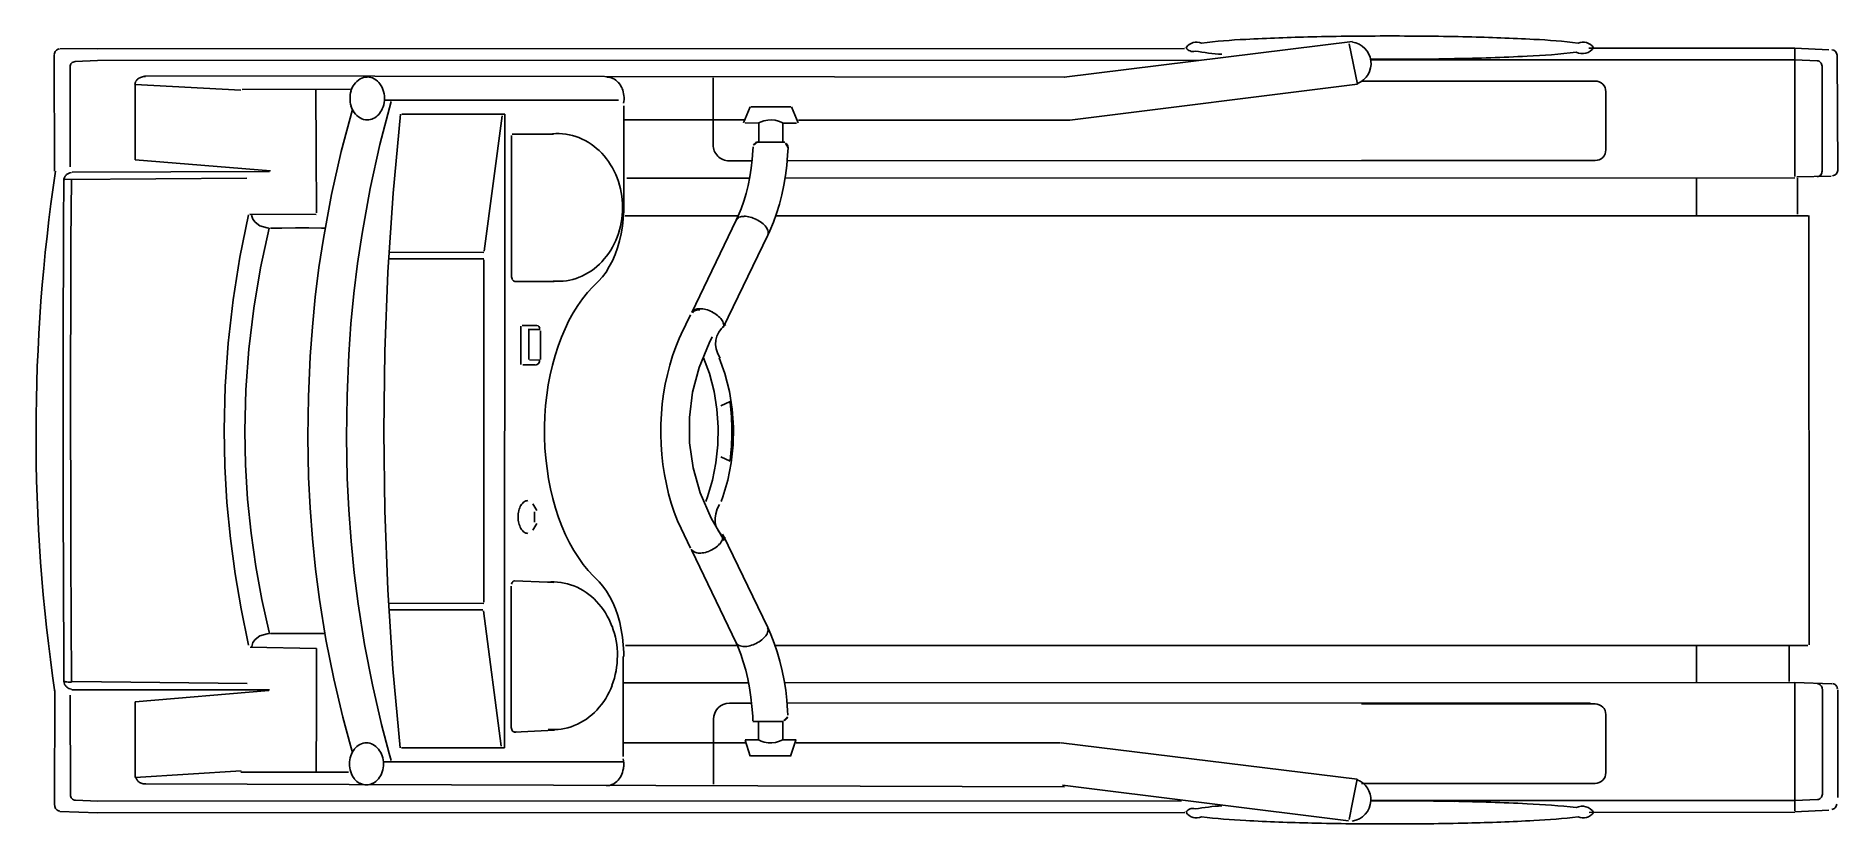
# Model space of a CAD drawing. Header units: millimetres. Extents: x 1380.24 to 1381.91, y 2715.53 to 2716.27.
import ezdxf

# ---------------------------------------------------------------- set-up
doc = ezdxf.new("R2010")
doc.units = ezdxf.units.MM
doc.header["$LTSCALE"] = 10
doc.layers.add('Equipam_fitness', color=1, linetype='Continuous')

msp = doc.modelspace()

# ---------------------------------------------------------------- linework, layer by layer
at = {"layer": 'Equipam_fitness'}
for p, q in [((1380.2541, 2716.2499), (1380.2544, 2716.1412)), ((1381.3059, 2716.2556), (1380.2594, 2716.2552)), ((1381.3062, 2716.2555), (1380.2944, 2716.2551)), ((1381.4626, 2716.262), (1381.1944, 2716.2286)), ((1381.4597, 2716.2599), (1381.4674, 2716.2223)), ((1381.8744, 2716.2558), (1381.6828, 2716.2558)), ((1381.8744, 2716.1361), (1381.8744, 2716.2561)), ((1381.8744, 2716.2558), (1381.9062, 2716.2542)), ((1381.9138, 2716.2493), (1381.9144, 2716.1419)), ((1380.2689, 2716.2384), (1380.2689, 2716.1454)), ((1380.2944, 2716.2443), (1380.2735, 2716.2434)), ((1381.3215, 2716.2447), (1380.2944, 2716.2443)), ((1381.1947, 2716.2286), (1380.3385, 2716.2299)), ((1381.8744, 2716.2449), (1381.4798, 2716.2448)), ((1381.8744, 2716.2449), (1381.8953, 2716.244)), ((1381.8998, 2716.2391), (1381.8999, 2716.1411)), ((1380.3294, 2716.1517), (1380.3294, 2716.222)), ((1380.3294, 2716.222), (1380.4279, 2716.2168)), ((1380.4291, 2716.2174), (1380.5297, 2716.2177)), ((1380.4977, 2716.2175), (1380.498, 2716.1601)), ((1380.8675, 2716.228), (1380.8675, 2716.1658)), ((1381.1997, 2716.1886), (1381.4674, 2716.2223)), ((1381.4674, 2716.2223), (1381.4674, 2716.2229)), ((1381.471, 2716.2251), (1381.6886, 2716.2251)), ((1381.6986, 2716.2151), (1381.6986, 2716.1611)), ((1380.5214, 2716.1596), (1380.5319, 2716.1986)), ((1380.5573, 2716.1662), (1380.5679, 2716.2061)), ((1380.7793, 2716.2073), (1380.5619, 2716.2074)), ((1380.7845, 2716.1091), (1380.7845, 2716.2022)), ((1380.8957, 2716.1861), (1380.9019, 2716.2011)), ((1380.9025, 2716.201), (1380.94, 2716.201)), ((1380.9466, 2716.1861), (1380.9404, 2716.2011)), ((1380.5765, 2716.1942), (1380.5697, 2716.1207)), ((1380.5777, 2716.1942), (1380.6735, 2716.1942)), ((1380.6545, 2716.0666), (1380.671, 2716.1927)), ((1380.6733, 2715.6042), (1380.6735, 2716.1942)), ((1380.7845, 2716.1889), (1380.8969, 2716.1889)), ((1380.8975, 2716.1861), (1380.91, 2716.186)), ((1380.91, 2716.1861), (1380.9106, 2716.1864)), ((1380.91, 2716.1861), (1380.91, 2716.1861)), ((1380.91, 2716.186), (1380.91, 2716.1693)), ((1380.9106, 2716.1864), (1380.9122, 2716.1871)), ((1380.9122, 2716.1871), (1380.9148, 2716.188)), ((1380.9148, 2716.188), (1380.9184, 2716.1888)), ((1380.9184, 2716.1888), (1380.9221, 2716.189)), ((1380.9221, 2716.189), (1380.9254, 2716.1886)), ((1380.9254, 2716.1886), (1380.9283, 2716.1878)), ((1380.9283, 2716.1878), (1380.9308, 2716.1868)), ((1380.9308, 2716.1868), (1380.9322, 2716.1862)), ((1380.9322, 2716.1862), (1380.9325, 2716.186)), ((1380.9325, 2716.186), (1380.945, 2716.186)), ((1380.9325, 2716.1686), (1380.9325, 2716.186)), ((1380.9469, 2716.1888), (1381.1994, 2716.1888)), ((1380.5482, 2716.1251), (1380.5573, 2716.1662)), ((1380.6797, 2716.1743), (1380.6797, 2716.0437)), ((1380.7188, 2716.1758), (1380.6804, 2716.1758)), ((1380.9048, 2716.1638), (1380.9046, 2716.1605)), ((1380.9052, 2716.1654), (1380.9088, 2716.1685)), ((1380.906, 2716.1668), (1380.9052, 2716.1654)), ((1380.9073, 2716.1679), (1380.906, 2716.1668)), ((1380.9088, 2716.1685), (1380.9073, 2716.1679)), ((1380.9085, 2716.1683), (1380.9344, 2716.1683)), ((1380.9363, 2716.1662), (1380.935, 2716.1674)), ((1380.935, 2716.1674), (1380.9373, 2716.163)), ((1380.9371, 2716.1647), (1380.9363, 2716.1662)), ((1380.9369, 2716.156), (1380.9373, 2716.163)), ((1380.9373, 2716.163), (1380.9371, 2716.1647)), ((1380.4554, 2716.1414), (1380.3294, 2716.1517)), ((1380.498, 2716.1601), (1380.4982, 2716.1024)), ((1380.5123, 2716.1195), (1380.5214, 2716.1596)), ((1380.8824, 2716.1509), (1380.9039, 2716.1509)), ((1380.904, 2716.1521), (1380.903, 2716.1439)), ((1380.9046, 2716.1605), (1380.904, 2716.1521)), ((1380.9349, 2716.1373), (1380.9361, 2716.1466)), ((1380.9361, 2716.1466), (1380.9369, 2716.156)), ((1380.9365, 2716.1509), (1381.6837, 2716.1512)), ((1381.6886, 2716.1511), (1381.471, 2716.1511)), ((1380.2628, 2716.0927), (1380.263, 2716.1325)), ((1380.2641, 2716.1333), (1380.4336, 2716.1346)), ((1380.2701, 2716.1334), (1380.2697, 2716.0758)), ((1380.4547, 2716.1408), (1380.2707, 2716.1402)), ((1380.9015, 2716.1346), (1380.7873, 2716.1346)), ((1380.9017, 2716.1359), (1380.9001, 2716.128)), ((1380.903, 2716.1439), (1380.9017, 2716.1359)), ((1380.9334, 2716.1282), (1380.9349, 2716.1373)), ((1381.8744, 2716.135), (1380.9345, 2716.1346)), ((1381.7829, 2716.1), (1381.7829, 2716.135)), ((1381.9082, 2716.1366), (1381.8763, 2716.1358)), ((1381.877, 2716.1011), (1381.877, 2716.135)), ((1380.5047, 2716.0786), (1380.5123, 2716.1195)), ((1380.5407, 2716.0831), (1380.5482, 2716.1251)), ((1380.5697, 2716.1207), (1380.5648, 2716.047)), ((1380.8961, 2716.1132), (1380.8936, 2716.1062)), ((1380.8982, 2716.1205), (1380.8961, 2716.1132)), ((1380.9001, 2716.128), (1380.8982, 2716.1205)), ((1380.9292, 2716.1104), (1380.9315, 2716.1192)), ((1380.9315, 2716.1192), (1380.9334, 2716.1282)), ((1380.427, 2716.0611), (1380.435, 2716.1005)), ((1380.4979, 2716.1008), (1380.4363, 2716.1011)), ((1380.4379, 2716.1002), (1380.439, 2716.0966)), ((1380.439, 2716.0966), (1380.4412, 2716.0936)), ((1380.7831, 2716.0899), (1380.7839, 2716.0969)), ((1380.7839, 2716.0969), (1380.7844, 2716.104)), ((1380.7844, 2716.104), (1380.7845, 2716.1091)), ((1380.7857, 2716.0996), (1380.8909, 2716.0996)), ((1380.8891, 2716.0957), (1380.8477, 2716.0097)), ((1380.8909, 2716.0997), (1380.8891, 2716.0957)), ((1380.8936, 2716.1062), (1380.8909, 2716.0997)), ((1380.9236, 2716.0936), (1380.9266, 2716.1019)), ((1380.9258, 2716.0996), (1381.8869, 2716.0996)), ((1380.9266, 2716.1019), (1380.9292, 2716.1104)), ((1381.8877, 2715.7), (1381.8875, 2716.1)), ((1380.2627, 2716.0528), (1380.2628, 2716.0927)), ((1380.4412, 2716.0936), (1380.4456, 2716.0904)), ((1380.4456, 2716.0904), (1380.4523, 2716.0884)), ((1380.4463, 2716.0511), (1380.4542, 2716.0882)), ((1380.4523, 2716.0884), (1380.4542, 2716.0882)), ((1380.4555, 2716.0881), (1380.4661, 2716.0882)), ((1380.4661, 2716.0882), (1380.4787, 2716.0883)), ((1380.4787, 2716.0883), (1380.4911, 2716.0883)), ((1380.4911, 2716.0883), (1380.503, 2716.0882)), ((1380.5006, 2716.0514), (1380.5047, 2716.0786)), ((1380.503, 2716.0882), (1380.5066, 2716.0881)), ((1380.5366, 2716.0553), (1380.5407, 2716.0831)), ((1380.7804, 2716.0763), (1380.7819, 2716.083)), ((1380.7819, 2716.083), (1380.7831, 2716.0899)), ((1380.877, 2715.9956), (1380.9184, 2716.0816)), ((1380.9184, 2716.0816), (1380.9203, 2716.0857)), ((1380.9203, 2716.0857), (1380.9236, 2716.0936)), ((1380.2697, 2716.0758), (1380.2695, 2716.0179)), ((1380.5661, 2716.0657), (1380.6541, 2716.0656)), ((1380.7737, 2716.0578), (1380.7763, 2716.0637)), ((1380.7763, 2716.0637), (1380.7785, 2716.0698)), ((1380.7785, 2716.0698), (1380.7804, 2716.0763)), ((1380.2626, 2716.0128), (1380.2627, 2716.0528)), ((1380.4207, 2716.0213), (1380.427, 2716.0611)), ((1380.44, 2716.0135), (1380.4463, 2716.0511)), ((1380.4972, 2716.024), (1380.5006, 2716.0514)), ((1380.5332, 2716.0272), (1380.5366, 2716.0553)), ((1380.5648, 2716.047), (1380.5619, 2715.9732)), ((1380.5657, 2716.0597), (1380.6541, 2716.0596)), ((1380.6541, 2715.7398), (1380.6542, 2716.0586)), ((1380.7644, 2716.0428), (1380.7678, 2716.0473)), ((1380.7678, 2716.0473), (1380.7709, 2716.0524)), ((1380.7709, 2716.0524), (1380.7737, 2716.0578)), ((1380.6828, 2716.0385), (1380.7194, 2716.0385)), ((1380.7505, 2716.0281), (1380.7554, 2716.0334)), ((1380.7554, 2716.0334), (1380.7588, 2716.0368)), ((1380.7588, 2716.0368), (1380.7608, 2716.0387)), ((1380.7608, 2716.0387), (1380.7644, 2716.0428)), ((1380.2625, 2715.9728), (1380.2626, 2716.0128)), ((1380.2695, 2716.0179), (1380.2694, 2715.9599)), ((1380.416, 2715.981), (1380.4207, 2716.0213)), ((1380.4353, 2715.9756), (1380.44, 2716.0135)), ((1380.4945, 2715.9964), (1380.4972, 2716.024)), ((1380.5304, 2715.9989), (1380.5332, 2716.0272)), ((1380.7373, 2716.0093), (1380.7415, 2716.016)), ((1380.7415, 2716.016), (1380.7459, 2716.0223)), ((1380.7459, 2716.0223), (1380.7505, 2716.0281)), ((1380.4924, 2715.9686), (1380.4945, 2715.9964)), ((1380.5284, 2715.9704), (1380.5304, 2715.9989)), ((1380.6886, 2715.9611), (1380.6886, 2715.9968)), ((1380.6897, 2715.9974), (1380.7032, 2715.9974)), ((1380.7297, 2715.9945), (1380.7333, 2716.0021)), ((1380.7333, 2716.0021), (1380.7373, 2716.0093)), ((1380.8466, 2716.0075), (1380.8379, 2715.9895)), ((1380.8752, 2715.9947), (1380.8784, 2715.9977)), ((1380.8784, 2715.9977), (1380.8794, 2715.9984)), ((1380.4132, 2715.9406), (1380.416, 2715.981)), ((1380.6959, 2715.9943), (1380.696, 2715.9658)), ((1380.7066, 2715.9939), (1380.6963, 2715.9939)), ((1380.7069, 2715.9657), (1380.7069, 2715.9926)), ((1380.7204, 2715.9696), (1380.7232, 2715.9782)), ((1380.7232, 2715.9782), (1380.7263, 2715.9865)), ((1380.7263, 2715.9865), (1380.7297, 2715.9945)), ((1380.836, 2715.9854), (1380.8327, 2715.9775)), ((1380.8379, 2715.9895), (1380.836, 2715.9854)), ((1380.8546, 2715.9585), (1380.8637, 2715.9809)), ((1380.8637, 2715.9809), (1380.8666, 2715.9868)), ((1380.8697, 2715.9798), (1380.8699, 2715.9839)), ((1380.8703, 2715.9757), (1380.8697, 2715.9798)), ((1380.8699, 2715.9839), (1380.8709, 2715.9877)), ((1380.8709, 2715.9877), (1380.8727, 2715.9913)), ((1380.8727, 2715.9913), (1380.8752, 2715.9947)), ((1380.2625, 2715.9331), (1380.2625, 2715.9728)), ((1380.4325, 2715.9375), (1380.4353, 2715.9756)), ((1380.4907, 2715.9312), (1380.4924, 2715.9686)), ((1380.5267, 2715.9321), (1380.5284, 2715.9704)), ((1380.5619, 2715.9732), (1380.5609, 2715.8992)), ((1380.6966, 2715.9655), (1380.7065, 2715.9651)), ((1380.718, 2715.9606), (1380.7204, 2715.9696)), ((1380.8298, 2715.9692), (1380.8271, 2715.9607)), ((1380.8327, 2715.9775), (1380.8298, 2715.9692)), ((1380.8587, 2715.9675), (1380.8641, 2715.9529)), ((1380.8718, 2715.9711), (1380.8703, 2715.9757)), ((1380.874, 2715.967), (1380.8718, 2715.9711)), ((1380.8731, 2715.9675), (1380.8784, 2715.9529)), ((1380.2694, 2715.9599), (1380.2694, 2715.9019)), ((1380.6903, 2715.9609), (1380.7019, 2715.9608)), ((1380.7141, 2715.9421), (1380.7159, 2715.9515)), ((1380.7159, 2715.9515), (1380.718, 2715.9606)), ((1380.8249, 2715.9519), (1380.823, 2715.9429)), ((1380.8271, 2715.9607), (1380.8249, 2715.9519)), ((1380.8484, 2715.9354), (1380.8546, 2715.9585)), ((1380.8641, 2715.9529), (1380.8685, 2715.9359)), ((1380.8784, 2715.9529), (1380.8828, 2715.9359)), ((1380.2625, 2715.8934), (1380.2625, 2715.9331)), ((1380.4122, 2715.9002), (1380.4132, 2715.9406)), ((1380.4315, 2715.8994), (1380.4325, 2715.9375)), ((1380.4903, 2715.8937), (1380.4907, 2715.9312)), ((1380.5262, 2715.8936), (1380.5267, 2715.9321)), ((1380.7116, 2715.9229), (1380.7127, 2715.9326)), ((1380.7127, 2715.9326), (1380.7141, 2715.9421)), ((1380.8214, 2715.9338), (1380.8202, 2715.9245)), ((1380.823, 2715.9429), (1380.8214, 2715.9338)), ((1380.8454, 2715.9119), (1380.8484, 2715.9354)), ((1380.8685, 2715.9359), (1380.8711, 2715.9196)), ((1380.8828, 2715.9359), (1380.8854, 2715.9196)), ((1380.7106, 2715.9033), (1380.7109, 2715.9131)), ((1380.7109, 2715.9131), (1380.7116, 2715.9229)), ((1380.8194, 2715.9151), (1380.8189, 2715.9056)), ((1380.8202, 2715.9245), (1380.8194, 2715.9151)), ((1380.8456, 2715.8883), (1380.8454, 2715.9119)), ((1380.8711, 2715.9196), (1380.8722, 2715.9029)), ((1380.8747, 2715.9226), (1380.8834, 2715.9266)), ((1380.8854, 2715.9196), (1380.8866, 2715.9029)), ((1380.2694, 2715.9019), (1380.2695, 2715.8426)), ((1380.4129, 2715.8664), (1380.4122, 2715.9002)), ((1380.4322, 2715.8676), (1380.4315, 2715.8994)), ((1380.5609, 2715.8992), (1380.5619, 2715.8252)), ((1380.7106, 2715.8935), (1380.7106, 2715.9033)), ((1380.8189, 2715.9056), (1380.8189, 2715.8961)), ((1380.8189, 2715.8961), (1380.8191, 2715.8866)), ((1380.8722, 2715.9029), (1380.8719, 2715.8863)), ((1380.8866, 2715.9029), (1380.8862, 2715.8863)), ((1380.2626, 2715.8537), (1380.2625, 2715.8934)), ((1380.491, 2715.8563), (1380.4903, 2715.8937)), ((1380.527, 2715.8552), (1380.5262, 2715.8936)), ((1380.711, 2715.8837), (1380.7106, 2715.8935)), ((1380.7117, 2715.8739), (1380.711, 2715.8837)), ((1380.8191, 2715.8866), (1380.8198, 2715.8772)), ((1380.849, 2715.8648), (1380.8456, 2715.8883)), ((1380.8719, 2715.8863), (1380.8701, 2715.8697)), ((1380.8862, 2715.8863), (1380.8844, 2715.8697)), ((1380.4149, 2715.8326), (1380.4129, 2715.8664)), ((1380.4342, 2715.8358), (1380.4322, 2715.8676)), ((1380.7129, 2715.8642), (1380.7117, 2715.8739)), ((1380.7143, 2715.8547), (1380.7129, 2715.8642)), ((1380.8198, 2715.8772), (1380.8208, 2715.8679)), ((1380.8208, 2715.8679), (1380.8222, 2715.8587)), ((1380.8554, 2715.8418), (1380.849, 2715.8648)), ((1380.8701, 2715.8697), (1380.8669, 2715.8535)), ((1380.8833, 2715.8711), (1380.8747, 2715.8752)), ((1380.8844, 2715.8697), (1380.8812, 2715.8535)), ((1380.2626, 2715.8141), (1380.2626, 2715.8537)), ((1380.4925, 2715.8276), (1380.491, 2715.8563)), ((1380.5285, 2715.8258), (1380.527, 2715.8552)), ((1380.7161, 2715.8454), (1380.7143, 2715.8547)), ((1380.7183, 2715.8363), (1380.7161, 2715.8454)), ((1380.8222, 2715.8587), (1380.824, 2715.8496)), ((1380.824, 2715.8496), (1380.8261, 2715.8407)), ((1380.8669, 2715.8535), (1380.8622, 2715.8378)), ((1380.8812, 2715.8535), (1380.8765, 2715.8378)), ((1380.2695, 2715.8426), (1380.2696, 2715.7833)), ((1380.4182, 2715.799), (1380.4149, 2715.8326)), ((1380.4375, 2715.8041), (1380.4342, 2715.8358)), ((1380.4947, 2715.799), (1380.4925, 2715.8276)), ((1380.7033, 2715.8253), (1380.6996, 2715.8315)), ((1380.7208, 2715.8274), (1380.7183, 2715.8363)), ((1380.7236, 2715.8188), (1380.7208, 2715.8274)), ((1380.8261, 2715.8407), (1380.8286, 2715.8321)), ((1380.8286, 2715.8321), (1380.8314, 2715.8237)), ((1380.8657, 2715.818), (1380.8554, 2715.8418)), ((1380.8622, 2715.8378), (1380.8607, 2715.8337)), ((1380.8736, 2715.8309), (1380.8714, 2715.8268)), ((1380.8765, 2715.8378), (1380.875, 2715.8337)), ((1380.2627, 2715.777), (1380.2626, 2715.8141)), ((1380.5306, 2715.7965), (1380.5285, 2715.8258)), ((1380.5619, 2715.8252), (1380.5647, 2715.7513)), ((1380.6996, 2715.8069), (1380.7033, 2715.8131)), ((1380.7012, 2715.8143), (1380.7012, 2715.8241)), ((1380.7267, 2715.8105), (1380.7236, 2715.8188)), ((1380.7302, 2715.8026), (1380.7267, 2715.8105)), ((1380.8314, 2715.8237), (1380.8345, 2715.8156)), ((1380.8345, 2715.8156), (1380.8379, 2715.8083)), ((1380.8779, 2715.7974), (1380.8657, 2715.818)), ((1380.8699, 2715.8222), (1380.8693, 2715.8181)), ((1380.8693, 2715.8181), (1380.8695, 2715.814)), ((1380.8695, 2715.814), (1380.8705, 2715.8102)), ((1380.8714, 2715.8268), (1380.8699, 2715.8222)), ((1380.8705, 2715.8102), (1380.8723, 2715.8066)), ((1380.4227, 2715.7662), (1380.4182, 2715.799)), ((1380.4419, 2715.7732), (1380.4375, 2715.8041)), ((1380.4975, 2715.7706), (1380.4947, 2715.799)), ((1380.5335, 2715.7673), (1380.5306, 2715.7965)), ((1380.7339, 2715.7951), (1380.7302, 2715.8026)), ((1380.7379, 2715.7879), (1380.7339, 2715.7951)), ((1380.8379, 2715.8083), (1380.8465, 2715.7902)), ((1380.8723, 2715.8066), (1380.8748, 2715.8032)), ((1380.8748, 2715.8032), (1380.878, 2715.8002)), ((1380.9183, 2715.7161), (1380.8769, 2715.8021)), ((1380.878, 2715.8002), (1380.879, 2715.7995)), ((1380.2628, 2715.7399), (1380.2627, 2715.777)), ((1380.2696, 2715.7833), (1380.2699, 2715.7242)), ((1380.7421, 2715.7813), (1380.7379, 2715.7879)), ((1380.7465, 2715.775), (1380.7421, 2715.7813)), ((1380.8476, 2715.788), (1380.889, 2715.702)), ((1380.4282, 2715.7335), (1380.4227, 2715.7662)), ((1380.4475, 2715.7424), (1380.4419, 2715.7732)), ((1380.5012, 2715.7424), (1380.4975, 2715.7706)), ((1380.5371, 2715.7384), (1380.5335, 2715.7673)), ((1380.7512, 2715.7693), (1380.7465, 2715.775)), ((1380.7561, 2715.7641), (1380.7512, 2715.7693)), ((1380.7587, 2715.7615), (1380.7561, 2715.7641)), ((1380.7614, 2715.7589), (1380.7587, 2715.7615)), ((1380.5647, 2715.7513), (1380.5695, 2715.6777)), ((1380.6796, 2715.7422), (1380.6796, 2715.7546)), ((1380.6827, 2715.7598), (1380.7133, 2715.7584)), ((1380.7133, 2715.7584), (1380.7192, 2715.7581)), ((1380.765, 2715.7547), (1380.7614, 2715.7589)), ((1380.7683, 2715.7501), (1380.765, 2715.7547)), ((1380.7713, 2715.7449), (1380.7683, 2715.7501)), ((1380.7741, 2715.7394), (1380.7713, 2715.7449)), ((1380.263, 2715.703), (1380.2628, 2715.7399)), ((1380.4348, 2715.7012), (1380.4282, 2715.7335)), ((1380.4541, 2715.7119), (1380.4475, 2715.7424)), ((1380.5071, 2715.7051), (1380.5012, 2715.7424)), ((1380.5431, 2715.7003), (1380.5371, 2715.7384)), ((1380.5656, 2715.7388), (1380.654, 2715.7387)), ((1380.5659, 2715.7328), (1380.653, 2715.7327)), ((1380.6702, 2715.6057), (1380.6539, 2715.7318)), ((1380.6795, 2715.6376), (1380.6796, 2715.7422)), ((1380.7766, 2715.7335), (1380.7741, 2715.7394)), ((1380.7787, 2715.7273), (1380.7766, 2715.7335)), ((1380.7806, 2715.7208), (1380.7787, 2715.7273)), ((1380.2699, 2715.7242), (1380.2703, 2715.6654)), ((1380.4457, 2715.7084), (1380.4525, 2715.7105)), ((1380.4525, 2715.7105), (1380.4544, 2715.7107)), ((1380.4544, 2715.7107), (1380.4541, 2715.7119)), ((1380.4556, 2715.7107), (1380.4662, 2715.7107)), ((1380.4662, 2715.7107), (1380.4788, 2715.7106)), ((1380.4788, 2715.7106), (1380.4911, 2715.7107)), ((1380.4911, 2715.7107), (1380.5029, 2715.7108)), ((1380.5029, 2715.7108), (1380.5057, 2715.7108)), ((1380.782, 2715.714), (1380.7806, 2715.7208)), ((1380.7831, 2715.7071), (1380.782, 2715.714)), ((1380.9211, 2715.7098), (1380.9183, 2715.7161)), ((1380.9243, 2715.7018), (1380.9211, 2715.7098)), ((1380.2632, 2715.6662), (1380.263, 2715.703)), ((1380.4351, 2715.6999), (1380.4348, 2715.7012)), ((1380.4984, 2715.6966), (1380.4366, 2715.698)), ((1380.438, 2715.6987), (1380.4391, 2715.7022)), ((1380.4391, 2715.7022), (1380.4413, 2715.7052)), ((1380.4413, 2715.7052), (1380.4457, 2715.7084)), ((1380.4982, 2715.6388), (1380.4984, 2715.6966)), ((1380.5143, 2715.6685), (1380.5071, 2715.7051)), ((1380.5503, 2715.6627), (1380.5431, 2715.7003)), ((1380.7839, 2715.7), (1380.7831, 2715.7071)), ((1380.7843, 2715.6929), (1380.7839, 2715.7)), ((1380.7843, 2715.6891), (1380.7843, 2715.6929)), ((1380.786, 2715.6996), (1380.8901, 2715.6996)), ((1380.889, 2715.702), (1380.8905, 2715.6985)), ((1380.8905, 2715.6985), (1380.8932, 2715.6915)), ((1380.9272, 2715.6935), (1380.9243, 2715.7018)), ((1380.925, 2715.6996), (1381.8866, 2715.6996)), ((1380.9297, 2715.6849), (1380.9272, 2715.6935)), ((1381.783, 2715.665), (1381.783, 2715.7)), ((1381.8691, 2715.666), (1381.8691, 2715.6996)), ((1380.5695, 2715.6777), (1380.5763, 2715.6042)), ((1380.7838, 2715.5961), (1380.7838, 2715.6891)), ((1380.8932, 2715.6915), (1380.8956, 2715.6842)), ((1380.8956, 2715.6842), (1380.8979, 2715.6764)), ((1380.8979, 2715.6764), (1380.8998, 2715.6684)), ((1380.9319, 2715.676), (1380.9297, 2715.6849)), ((1380.9337, 2715.667), (1380.9319, 2715.676)), ((1380.2713, 2715.6658), (1380.4338, 2715.6642)), ((1380.5227, 2715.6326), (1380.5143, 2715.6685)), ((1380.5587, 2715.6259), (1380.5503, 2715.6627)), ((1380.901, 2715.6646), (1380.7841, 2715.6646)), ((1380.8998, 2715.6684), (1380.9014, 2715.66)), ((1380.9014, 2715.66), (1380.9027, 2715.6515)), ((1380.9351, 2715.6578), (1380.9337, 2715.667)), ((1381.8746, 2715.665), (1380.934, 2715.6646)), ((1381.9088, 2715.6639), (1381.8746, 2715.665)), ((1381.8746, 2715.6643), (1381.8746, 2715.5455)), ((1380.2544, 2715.5508), (1380.2546, 2715.6575)), ((1380.2692, 2715.5603), (1380.2691, 2715.6533)), ((1380.4544, 2715.6583), (1380.2704, 2715.6583)), ((1380.4538, 2715.6577), (1380.3296, 2715.6471)), ((1380.3296, 2715.6471), (1380.3296, 2715.5767)), ((1380.9038, 2715.6457), (1380.8827, 2715.6457)), ((1380.9027, 2715.6515), (1380.9037, 2715.6427)), ((1380.9037, 2715.6427), (1380.9044, 2715.6338)), ((1380.9362, 2715.6485), (1380.9351, 2715.6578)), ((1380.9369, 2715.639), (1380.9362, 2715.6485)), ((1381.684, 2715.6462), (1380.9364, 2715.6458)), ((1381.471, 2715.6451), (1381.6886, 2715.6451)), ((1381.9001, 2715.5609), (1381.9001, 2715.6589)), ((1381.9146, 2715.558), (1381.9146, 2715.6582)), ((1380.498, 2715.5814), (1380.4982, 2715.6388)), ((1380.5298, 2715.6064), (1380.5227, 2715.6326)), ((1380.5658, 2715.599), (1380.5587, 2715.6259)), ((1380.6795, 2715.6241), (1380.6795, 2715.6376)), ((1380.8678, 2715.6308), (1380.8678, 2715.5702)), ((1380.9044, 2715.6338), (1380.9046, 2715.6293)), ((1380.9044, 2715.6286), (1380.9329, 2715.6286)), ((1380.9098, 2715.6286), (1380.9098, 2715.6117)), ((1380.9323, 2715.6116), (1380.9323, 2715.6286)), ((1380.9369, 2715.633), (1380.9333, 2715.6296)), ((1380.9333, 2715.6296), (1380.9348, 2715.6303)), ((1380.9348, 2715.6303), (1380.9361, 2715.6315)), ((1380.9361, 2715.6315), (1380.9369, 2715.633)), ((1380.9371, 2715.6347), (1380.9369, 2715.639)), ((1381.6986, 2715.6351), (1381.6986, 2715.5811)), ((1380.683, 2715.6189), (1380.6822, 2715.6189)), ((1380.6824, 2715.6189), (1380.6827, 2715.6189)), ((1380.6824, 2715.6189), (1380.684, 2715.6189)), ((1380.7199, 2715.6206), (1380.6827, 2715.6189)), ((1380.9019, 2715.5964), (1380.8972, 2715.6114)), ((1380.9098, 2715.6117), (1380.8973, 2715.6117)), ((1380.9098, 2715.6116), (1380.9098, 2715.6116)), ((1380.9098, 2715.6116), (1380.9105, 2715.6113)), ((1380.9105, 2715.6113), (1380.9122, 2715.6105)), ((1380.9122, 2715.6105), (1380.915, 2715.6096)), ((1380.915, 2715.6096), (1380.9187, 2715.6088)), ((1380.9223, 2715.6087), (1380.9255, 2715.6092)), ((1380.9255, 2715.6092), (1380.9284, 2715.61)), ((1380.9284, 2715.61), (1380.9308, 2715.6109)), ((1380.9308, 2715.6109), (1380.9321, 2715.6116)), ((1380.9321, 2715.6116), (1380.9323, 2715.6116)), ((1380.9448, 2715.6116), (1380.9323, 2715.6116)), ((1380.9397, 2715.5964), (1380.9444, 2715.6114)), ((1381.4672, 2715.575), (1381.1916, 2715.6089)), ((1380.5317, 2715.5999), (1380.5298, 2715.6064)), ((1380.5677, 2715.5924), (1380.5658, 2715.599)), ((1380.5775, 2715.6042), (1380.6733, 2715.6042)), ((1380.8973, 2715.6089), (1380.7847, 2715.6089)), ((1380.9398, 2715.5966), (1380.9023, 2715.5967)), ((1380.9187, 2715.6088), (1380.9223, 2715.6087)), ((1381.191, 2715.6088), (1380.9448, 2715.6088)), ((1380.3296, 2715.5767), (1380.4282, 2715.5827)), ((1380.4279, 2715.5814), (1380.5282, 2715.5814)), ((1380.7835, 2715.5911), (1380.5616, 2715.5911)), ((1380.3385, 2715.5705), (1381.1947, 2715.568)), ((1381.4591, 2715.5361), (1381.1929, 2715.5693)), ((1381.4631, 2715.5547), (1381.4672, 2715.5749)), ((1381.6886, 2715.5711), (1381.471, 2715.5711)), ((1380.2946, 2715.5436), (1380.2594, 2715.5449)), ((1380.2946, 2715.5545), (1380.2738, 2715.5554)), ((1381.3034, 2715.5549), (1380.2946, 2715.5545)), ((1381.3065, 2715.544), (1380.2946, 2715.5436)), ((1380.2946, 2715.5436), (1381.3062, 2715.544)), ((1381.4595, 2715.5373), (1381.4631, 2715.5547)), ((1381.8746, 2715.5551), (1381.4798, 2715.555)), ((1381.6831, 2715.5441), (1381.8746, 2715.5442)), ((1381.8746, 2715.5551), (1381.8955, 2715.556)), ((1381.9063, 2715.5461), (1381.8746, 2715.5445))]:
    msp.add_line(p, q, dxfattribs=at)
for centre, radius, start, end in [((1381.3867, 2715.7479), 0.5166, 92.5927, 97.1714), ((1381.4644, 2714.4214), 1.8453, 91.2278, 93.14), ((1381.496, 2713.1956), 3.0715, 89.9733, 91.3275), ((1381.4989, 2713.1956), 3.0715, 88.6725, 90.0267), ((1381.5305, 2714.4214), 1.8453, 86.86, 88.7722), ((1381.6082, 2715.7479), 0.5166, 82.8286, 87.4073), ((1380.2593, 2716.2498), 0.00514, 157.049, 177.38), ((1380.2594, 2716.2498), 0.00525, 137.0416, 157.1078), ((1380.2594, 2716.2499), 0.00516, 116.8126, 137.1015), ((1380.2593, 2716.2501), 0.00493, 95.941, 116.8485), ((1381.3174, 2716.25), 0.0114, 64.9319, 147.0868), ((1381.314, 2716.2598), 0.00713, 209.5973, 289.1897), ((1381.3583, 2716.5028), 0.2533, 260.4619, 266.1266), ((1381.46, 2716.2415), 0.02, 291.456, 82.5011), ((1381.5225, 2718.3039), 2.0582, 270.9772, 272.8594), ((1381.6007, 2716.848), 0.6002, 272.3395, 276.7243), ((1381.6766, 2716.2633), 0.0127, 243.8107, 326.4504), ((1381.6775, 2716.25), 0.0114, 32.9132, 115.0681), ((1381.9088, 2716.2493), 0.005, 359.9748, 86.9783), ((1380.274, 2716.2382), 0.00514, 157.049, 177.38), ((1380.2741, 2716.2382), 0.00525, 137.0416, 157.1078), ((1380.2741, 2716.2382), 0.00516, 116.8126, 137.1015), ((1380.274, 2716.2384), 0.00493, 95.941, 116.8485), ((1381.4977, 2719.4323), 3.1869, 269.6769, 271.0763), ((1381.8948, 2716.2391), 0.00493, 63.1985, 84.1059), ((1381.8947, 2716.2389), 0.00516, 42.9454, 63.2343), ((1381.8946, 2716.2389), 0.00525, 22.9392, 43.0054), ((1381.8947, 2716.2389), 0.00514, 2.667, 22.998), ((1380.3352, 2716.222), 0.00587, 150.8534, 179.7088), ((1380.3367, 2716.2212), 0.00752, 125.9997, 150.4892), ((1380.3384, 2716.2188), 0.0104, 106.5052, 126.1916), ((1380.3392, 2716.2164), 0.013, 89.8296, 106.7988), ((1380.5538, 2716.209), 0.0243, 163.4683, 180.0699), ((1380.551, 2716.2099), 0.0215, 145.5901, 163.6484), ((1380.5474, 2716.2125), 0.0169, 120.2941, 145.9132), ((1380.5456, 2716.2154), 0.0135, 90.3242, 120.0454), ((1380.5454, 2716.2155), 0.0135, 60.8859, 89.6643), ((1380.5438, 2716.2127), 0.0167, 35.656, 60.6419), ((1380.54, 2716.2099), 0.0214, 14.6885, 35.8436), ((1380.5371, 2716.209), 0.0245, 355.6394, 14.9778), ((1380.7685, 2716.2155), 0.0134, 64.7114, 89.7697), ((1380.7674, 2716.2133), 0.0158, 42.1234, 64.5023), ((1380.7644, 2716.2106), 0.0199, 22.9575, 42.1986), ((1380.7611, 2716.2091), 0.0235, 5.9413, 23.1354), ((1381.6886, 2716.2151), 0.01, 0, 90), ((1380.5538, 2716.2089), 0.0243, 179.8871, 196.4888), ((1380.551, 2716.2081), 0.0215, 196.3087, 214.3669), ((1380.5415, 2716.2072), 0.0197, 317.1435, 336.1999), ((1380.538, 2716.2088), 0.0236, 336.0733, 355.9326), ((1380.7599, 2716.2089), 0.0247, 349.4967, 6.1308), ((1380.5474, 2716.2054), 0.0169, 214.0439, 239.663), ((1380.5456, 2716.2025), 0.0135, 239.9116, 269.6328), ((1380.5455, 2716.2023), 0.0134, 270.1784, 294.8836), ((1380.5444, 2716.2045), 0.0158, 295.0885, 317.2103), ((1380.7232, 2716.1231), 0.0531, 68.5661, 95.5156), ((1380.7208, 2716.1176), 0.059, 43.2326, 68.3439), ((1380.8824, 2716.1658), 0.0149, 180.0098, 270.0245), ((1380.7134, 2716.1106), 0.0692, 20.7026, 43.2735), ((1381.6886, 2716.1611), 0.01, 270, 0), ((1381.8958, 2715.8965), 1.6586, 171.5188, 188.3335), ((1380.2707, 2716.1322), 0.00772, 156.874, 177.6882), ((1380.2707, 2716.1322), 0.00768, 136.0037, 156.8948), ((1380.2706, 2716.1323), 0.00756, 114.9145, 136.0148), ((1380.2706, 2716.1324), 0.00744, 93.5732, 114.9098), ((1380.706, 2716.1075), 0.0772, 359.8956, 20.8816), ((1381.8951, 2716.1408), 0.00469, 273.0516, 295.5248), ((1381.895, 2716.1409), 0.00481, 295.5633, 317.6406), ((1381.8949, 2716.141), 0.005, 317.64, 339.1663), ((1381.8947, 2716.1411), 0.00514, 339.1314, 0.2565), ((1381.9094, 2716.1419), 0.005, 273.0217, 0.0252), ((1380.706, 2716.1072), 0.0772, 339.2297, 0.1028), ((1380.8932, 2716.0938), 0.00453, 150.7837, 154.2697), ((1380.894, 2716.0931), 0.00556, 112.203, 149.0711), ((1380.8962, 2716.0878), 0.0113, 89.4722, 112.461), ((1380.8965, 2716.0778), 0.0214, 75.3019, 90.3167), ((1380.8947, 2716.0699), 0.0294, 63.6393, 75.7535), ((1380.895, 2716.0702), 0.029, 51.7474, 63.974), ((1380.7133, 2716.1042), 0.0693, 316.9717, 339.4063), ((1380.9004, 2716.0768), 0.0205, 36.7831, 52.2214), ((1380.9084, 2716.0826), 0.0106, 13.6852, 37.6613), ((1380.9135, 2716.0838), 0.00533, 335.8368, 13.7101), ((1380.7208, 2716.0972), 0.0591, 292.0677, 317.0143), ((1380.6882, 2716.0438), 0.00832, 179.81, 193.5297), ((1380.6862, 2716.0433), 0.00621, 193.0972, 209.7986), ((1380.684, 2716.0419), 0.00362, 209.1622, 233.1566), ((1380.683, 2716.0407), 0.0021, 233.304, 267.6446), ((1380.7232, 2716.0917), 0.0531, 265.0584, 291.8529), ((1380.8525, 2716.0072), 0.00544, 112.5118, 152.4436), ((1380.8529, 2716.0063), 0.00556, 110.2439, 145.7329), ((1380.8549, 2716.0016), 0.0115, 88.3481, 112.7156), ((1380.855, 2716.0008), 0.0114, 88.6253, 110.6535), ((1380.855, 2715.9912), 0.0219, 74.7677, 89.4137), ((1380.8532, 2715.9838), 0.0296, 63.2386, 75.1961), ((1380.7034, 2715.9946), 0.0028, 0.0237, 88.759), ((1380.8536, 2715.9843), 0.0288, 51.4019, 63.5647), ((1380.8591, 2715.9909), 0.0203, 36.4547, 51.8705), ((1380.867, 2715.9966), 0.0105, 13.3973, 37.3169), ((1380.8721, 2715.9974), 0.00452, 341.11, 349.628), ((1380.8721, 2715.9978), 0.00532, 335.8023, 13.4015), ((1380.7017, 2715.9647), 0.00425, 277.4365, 6.1718), ((1380.6571, 2715.8989), 0.2278, 353.1573, 6.7998), ((1380.7044, 2715.8209), 0.0182, 149.8512, 166.7553), ((1380.6978, 2715.8248), 0.0105, 126.1011, 150.504), ((1380.6952, 2715.8283), 0.00613, 91.0428, 125.8948), ((1380.7104, 2715.8192), 0.0245, 166.3103, 180.1513), ((1380.7104, 2715.8191), 0.0245, 179.8057, 193.6468), ((1380.7044, 2715.8175), 0.0182, 193.2017, 210.1058), ((1380.6978, 2715.8135), 0.0105, 209.4531, 233.8559), ((1380.6952, 2715.81), 0.00613, 234.0623, 268.9143), ((1380.8566, 2715.8093), 0.0228, 303.2877, 318.2097), ((1380.8645, 2715.8024), 0.0124, 317.2984, 339.832), ((1380.8727, 2715.8001), 0.00462, 25.778, 40.9722), ((1380.8708, 2715.8002), 0.0057, 339.1967, 16.9376), ((1380.8518, 2715.79), 0.00462, 190.3867, 205.581), ((1380.8521, 2715.7908), 0.00459, 212.5658, 224.5854), ((1380.8535, 2715.7926), 0.00694, 226.6718, 259.8113), ((1380.8553, 2715.8007), 0.0152, 258.7517, 278.3859), ((1380.8541, 2715.8108), 0.0254, 277.6333, 291.525), ((1380.853, 2715.8144), 0.0291, 291.0944, 303.7671), ((1380.6828, 2715.7578), 0.00203, 91.1891, 127.5535), ((1380.686, 2715.7553), 0.00626, 151.827, 168.9824), ((1380.6837, 2715.7566), 0.0036, 127.692, 152.5692), ((1380.7184, 2715.7056), 0.0531, 68.5661, 95.5156), ((1380.7161, 2715.7001), 0.059, 43.2326, 68.3439), ((1380.7086, 2715.6931), 0.0692, 20.7026, 43.2735), ((1380.7013, 2715.69), 0.0772, 359.8956, 20.8816), ((1380.9082, 2715.7151), 0.0106, 322.2957, 346.2719), ((1380.9134, 2715.7139), 0.00533, 346.247, 24.1203), ((1380.893, 2715.7039), 0.00453, 205.6873, 209.1733), ((1380.8939, 2715.7046), 0.00556, 210.8859, 247.7541), ((1380.8961, 2715.7099), 0.0113, 247.4961, 270.4849), ((1380.8963, 2715.7199), 0.0214, 269.6403, 284.6552), ((1380.8945, 2715.7278), 0.0294, 284.2036, 296.3178), ((1380.8949, 2715.7275), 0.029, 295.983, 308.2097), ((1380.9002, 2715.7209), 0.0205, 307.7357, 323.174), ((1380.7012, 2715.6897), 0.0772, 339.2297, 0.1028), ((1380.2648, 2715.6687), 0.00291, 237.675, 265.3148), ((1380.2709, 2715.6665), 0.00772, 182.3588, 203.173), ((1380.2709, 2715.6665), 0.00768, 203.1522, 224.0433), ((1380.2683, 2715.6866), 0.0212, 259.7007, 266.595), ((1380.2708, 2715.6664), 0.00756, 224.0321, 245.1324), ((1380.2702, 2715.7105), 0.0452, 266.0607, 270.1715), ((1380.2707, 2715.6663), 0.00744, 245.1372, 266.4738), ((1380.7086, 2715.6867), 0.0693, 316.9717, 339.4063), ((1381.8952, 2715.6593), 0.00469, 64.5221, 86.9953), ((1381.8952, 2715.6591), 0.00481, 42.4064, 64.4836), ((1381.8951, 2715.659), 0.005, 20.8806, 42.407), ((1381.8949, 2715.659), 0.00514, 359.7904, 20.9155), ((1381.9093, 2715.6593), 0.00469, 64.5221, 86.9953), ((1381.9092, 2715.6592), 0.00481, 42.4064, 64.4836), ((1381.9091, 2715.6591), 0.005, 20.8806, 42.407), ((1381.909, 2715.659), 0.00514, 359.7904, 20.9155), ((1380.8827, 2715.6308), 0.0149, 90.0232, 180.0231), ((1381.6886, 2715.6351), 0.01, 0, 90), ((1380.716, 2715.6797), 0.0591, 292.0677, 317.0143), ((1380.6878, 2715.624), 0.00832, 179.81, 193.5297), ((1380.6858, 2715.6235), 0.00621, 193.0972, 209.7986), ((1380.6836, 2715.6222), 0.00362, 209.1622, 233.1566), ((1380.6826, 2715.621), 0.0021, 233.304, 267.6446), ((1380.6825, 2715.6209), 0.00193, 240.03, 269.3493), ((1380.6826, 2715.6207), 0.00183, 268.7243, 272.6898), ((1380.684, 2715.6207), 0.00176, 269.972, 272.6896), ((1380.7184, 2715.6742), 0.0531, 265.0584, 291.8529), ((1380.5522, 2715.5893), 0.0233, 161.443, 180.1182), ((1380.5493, 2715.5903), 0.0202, 141.1296, 161.6689), ((1380.5461, 2715.5929), 0.0162, 117.3759, 141.2485), ((1380.5448, 2715.5953), 0.0135, 90.243, 117.156), ((1380.5447, 2715.5953), 0.0135, 62.844, 89.757), ((1380.5434, 2715.5929), 0.0162, 38.7515, 62.6241), ((1380.5403, 2715.5903), 0.0202, 18.3311, 38.8704), ((1380.5374, 2715.5893), 0.0233, 359.8818, 18.557), ((1380.7597, 2715.5889), 0.0247, 354.5971, 11.4407), ((1380.3358, 2715.5773), 0.00545, 180.3381, 209.1935), ((1380.5522, 2715.5892), 0.0233, 179.8818, 198.557), ((1380.5493, 2715.5881), 0.0202, 198.3311, 218.8704), ((1380.5461, 2715.5855), 0.0162, 218.7515, 242.6241), ((1380.5434, 2715.5855), 0.0162, 297.3759, 321.2485), ((1380.5403, 2715.5881), 0.0202, 321.1296, 341.6689), ((1380.5374, 2715.5892), 0.0233, 341.443, 0.1182), ((1380.7641, 2715.5873), 0.02, 318.2471, 337.6348), ((1380.7607, 2715.5887), 0.0236, 337.4494, 354.7934), ((1381.6886, 2715.5811), 0.01, 270, 0), ((1380.2743, 2715.5605), 0.00514, 182.667, 202.998), ((1380.3371, 2715.5781), 0.00699, 209.5578, 234.0472), ((1380.3387, 2715.5803), 0.00969, 233.8554, 253.5417), ((1380.3395, 2715.5826), 0.0121, 253.2482, 270.2173), ((1380.5448, 2715.5832), 0.0135, 242.844, 269.757), ((1380.5447, 2715.5832), 0.0135, 270.243, 297.156), ((1380.7682, 2715.5823), 0.0134, 270.1943, 295.5341), ((1380.7671, 2715.5845), 0.0159, 295.7466, 318.3292), ((1381.4598, 2715.5558), 0.02, 357.427, 68.5011), ((1381.8949, 2715.5612), 0.00525, 317.0416, 337.1078), ((1381.895, 2715.5612), 0.00514, 337.049, 357.38), ((1380.2597, 2715.5506), 0.00514, 182.667, 202.998), ((1380.2598, 2715.5506), 0.00525, 202.9392, 223.0054), ((1380.2597, 2715.5505), 0.00516, 222.9454, 243.2343), ((1380.2596, 2715.5503), 0.00493, 243.1985, 264.1059), ((1380.2744, 2715.5606), 0.00525, 202.9392, 223.0054), ((1380.2744, 2715.5605), 0.00516, 222.9454, 243.2343), ((1380.2743, 2715.5603), 0.00493, 243.1985, 264.1059), ((1381.314, 2715.5406), 0.00713, 70.8103, 150.4027), ((1381.3174, 2715.5503), 0.0114, 212.9132, 295.0681), ((1381.3583, 2715.2975), 0.2533, 93.8734, 99.5381), ((1381.4598, 2715.5558), 0.02, 277.456, 357.427), ((1381.4977, 2712.368), 3.1869, 88.9237, 90.3231), ((1381.5225, 2713.4965), 2.0582, 87.1406, 89.0228), ((1381.6007, 2714.9524), 0.6002, 83.2757, 87.6605), ((1381.6766, 2715.5371), 0.0127, 33.5496, 116.1893), ((1381.6775, 2715.5503), 0.0114, 244.9319, 327.0868), ((1381.895, 2715.5609), 0.00493, 275.941, 296.8485), ((1381.8949, 2715.5611), 0.00516, 296.8126, 317.1015), ((1381.9086, 2715.5515), 0.00469, 273.0047, 295.4779), ((1381.9085, 2715.5516), 0.00481, 295.5164, 317.5936), ((1381.9084, 2715.5518), 0.005, 317.593, 339.1194), ((1381.9083, 2715.5518), 0.00514, 339.0845, 0.2096), ((1381.3867, 2716.0525), 0.5166, 262.8286, 267.4073), ((1381.4644, 2717.379), 1.8453, 266.86, 268.7722), ((1381.496, 2718.6048), 3.0715, 268.6725, 270.0267), ((1381.4989, 2718.6048), 3.0715, 269.9733, 271.3275), ((1381.5305, 2717.379), 1.8453, 271.2278, 273.14), ((1381.6082, 2716.0525), 0.5166, 272.5927, 277.1714)]:
    msp.add_arc(centre, radius, start, end, dxfattribs=at)

doc.saveas('drawing.dxf')
